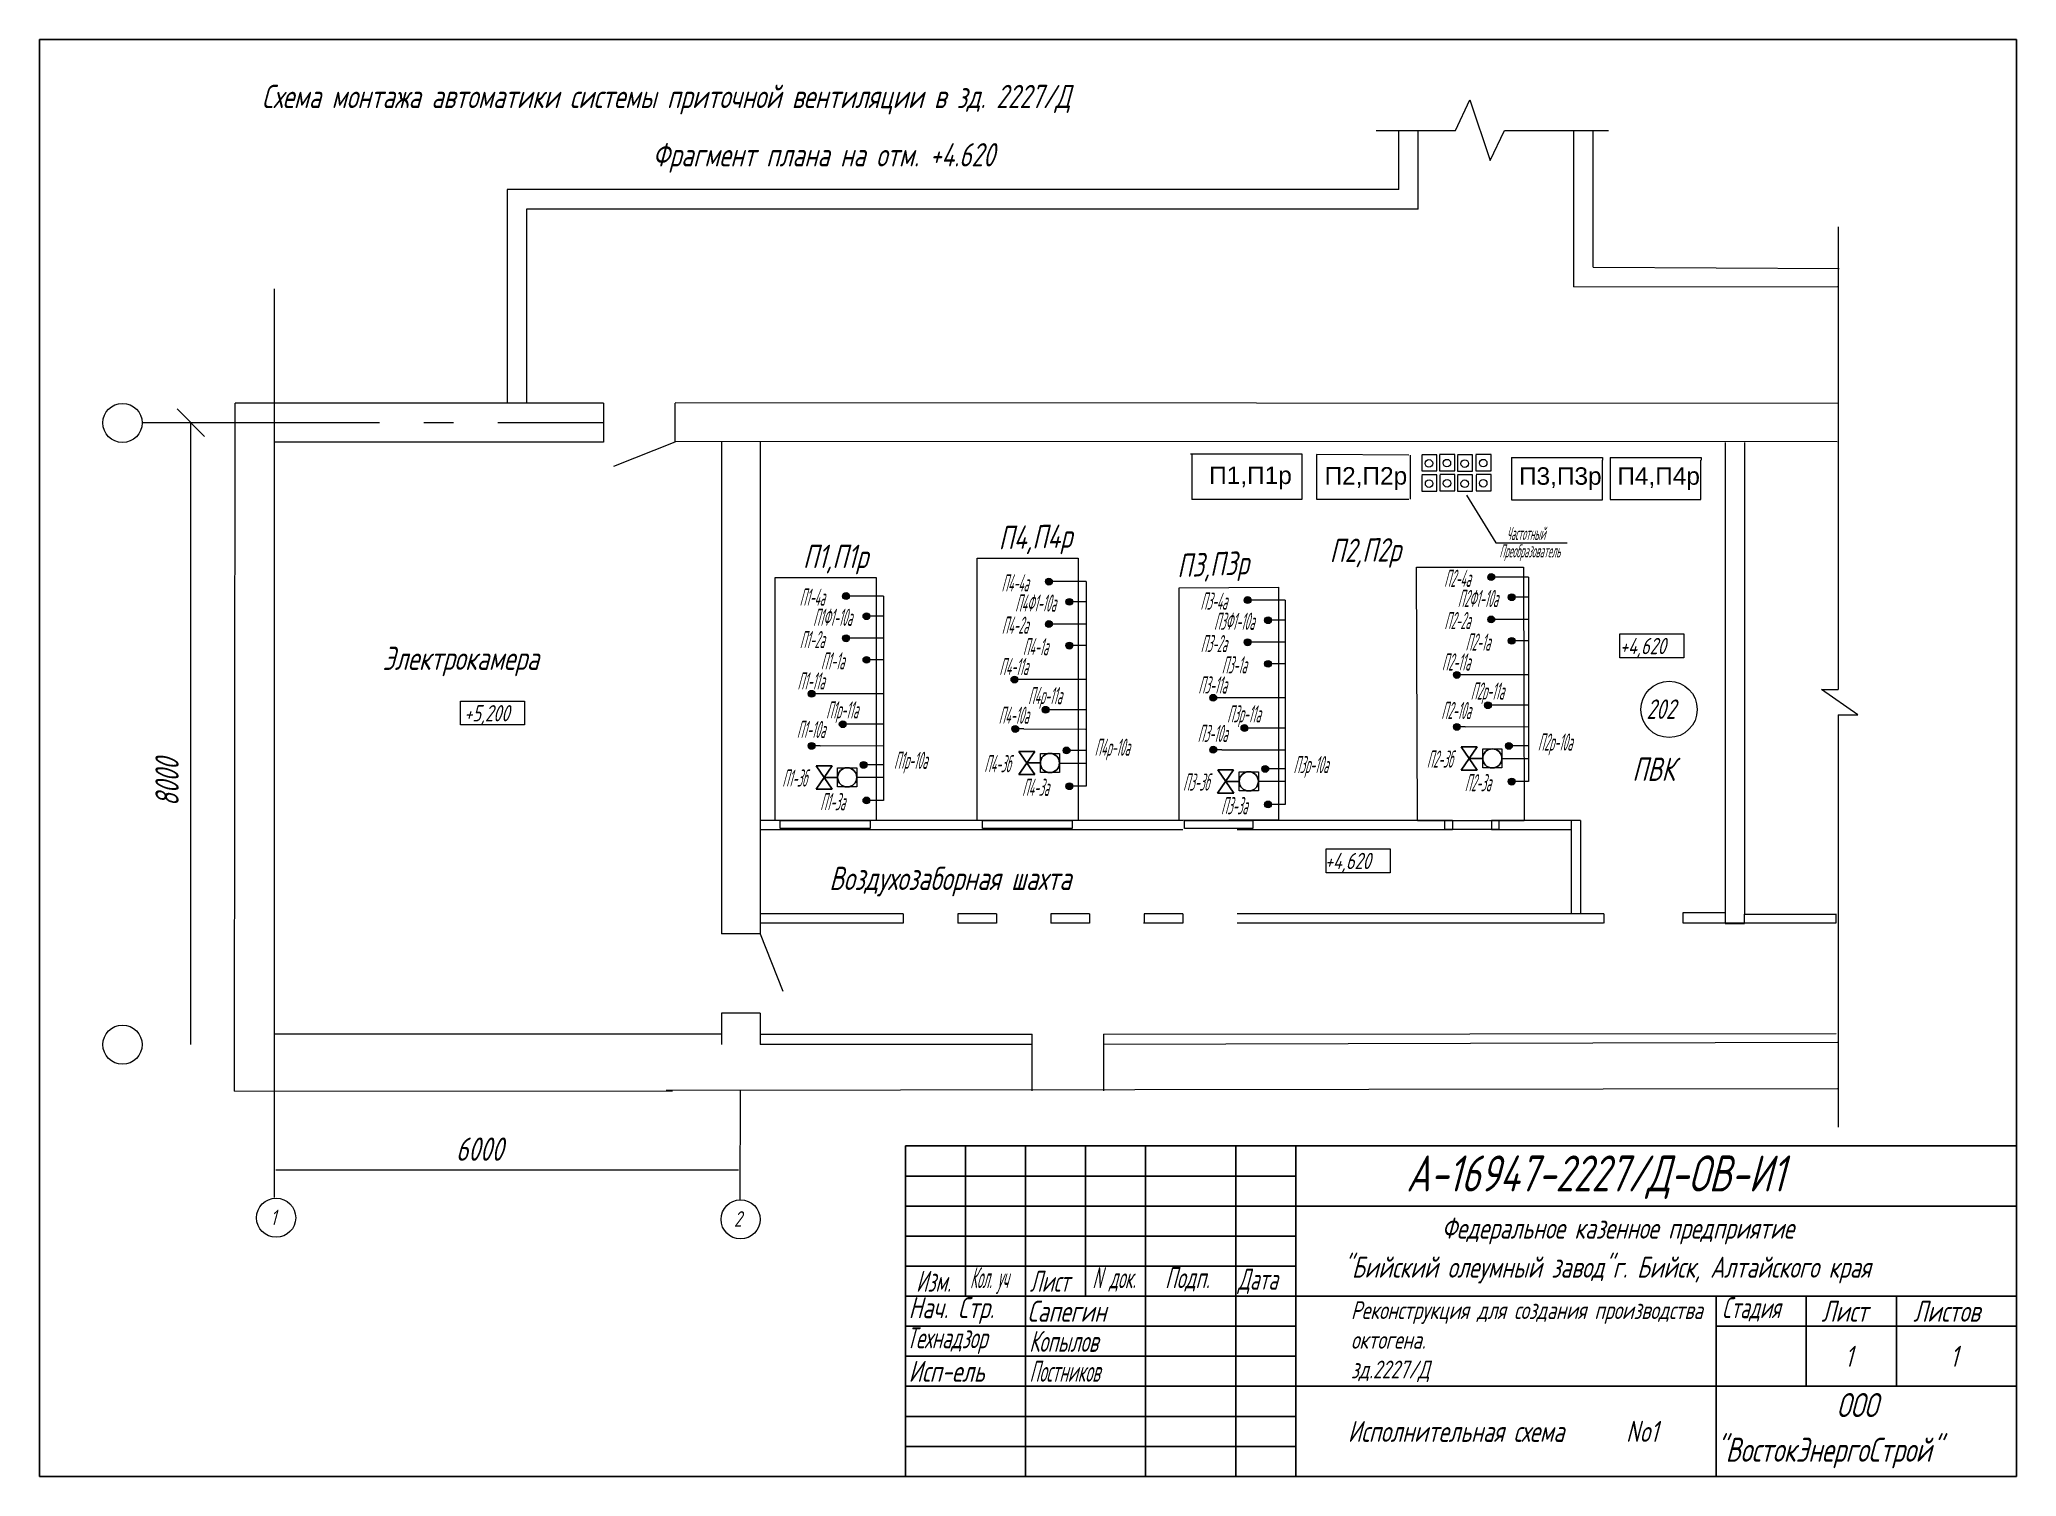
# Model space of a CAD drawing. Header units: millimetres. Extents: x 11886 to 13219, y -11015 to -10046.
import ezdxf
from ezdxf.enums import TextEntityAlignment as Align

# ---------------------------------------------------------------- set-up
doc = ezdxf.new("R2010")
doc.units = ezdxf.units.MM
doc.linetypes.add('gost6', pattern=[12, 8, -1.5, 1, -1.5])
for name, color, linetype in [('3.8. Вакуум Р', 83, 'Continuous'), ('орудован', 7, 'Continuous'), ('Размеры', 5, 'Continuous')]:
    doc.layers.add(name, color=color, linetype=linetype)
for name, color, linetype, lineweight in [('Арматура', 1, 'Continuous', 25), ('ИИ_ОФОРМЛЕНИЕ_025', 7, 'Continuous', 25), ('Осевая', 4, 'gost6', 25), ('Первичник', 210, 'Continuous', 25), ('подписи ОВ', 7, 'Continuous', 40), ('Размерная', 4, 'Continuous', 25), ('Рамка толстая', 7, 'Continuous', 60), ('Строительный', 251, 'Continuous', 13), ('Текст_КИП', 2, 'Continuous', 25), ('ТОНКИЕ', 150, 'Continuous', 13), ('тонкий', 204, 'Continuous', 30), ('Щиты пульты (Вновь)', 5, 'Continuous', 50), ('Эл.кабель', 2, 'Continuous', 50)]:
    doc.layers.add(name, color=color, linetype=linetype, lineweight=lineweight)
doc.layers.add('теплоснабжение', color=7, linetype='Continuous', lineweight=40, true_color=0xfb0404)
doc.styles.add('Simplex', font='simplex.shx', dxfattribs={"width": 0.7, "oblique": 15})
doc.styles.get("Standard").update_dxf_attribs({"font": 'arial.ttf'})

# ---------------------------------------------------------------- blocks, each defined once
blk = doc.blocks.new('A$C1EE30751')
at = {"layer": 'Арматура', "linetype": 'ByBlock'}
for p, q in [((4.84, -1.65), (0, 1.68)), ((0, 1.68), (0, -1.68)), ((0, -1.68), (4.84, 1.66)), ((2.43, 2.83), (2.43, 0)), ((4.84, 1.66), (4.84, -1.65))]:
    blk.add_line(p, q, dxfattribs=at)
blk.add_circle((2.43, 4.83), 2, dxfattribs=at)

msp = doc.modelspace()

# ---------------------------------------------------------------- hatches: boundary and pattern name
at = {"layer": 'Первичник', "lineweight": 20}
h = msp.add_hatch(color=256, dxfattribs=at)
edge = h.paths.add_edge_path()
edge.add_arc((12566.9, -10411.4), 2.31, 0, 360)
h = msp.add_hatch(color=256, dxfattribs=at)
edge = h.paths.add_edge_path()
edge.add_arc((12865.2, -10408.3), 2.31, 0, 360)
h = msp.add_hatch(color=256, dxfattribs=at)
edge = h.paths.add_edge_path()
edge.add_arc((12430.1, -10421.1), 2.31, 0, 360)
h = msp.add_hatch(color=256, dxfattribs=at)
edge = h.paths.add_edge_path()
edge.add_arc((12580.7, -10425), 2.31, 0, 360)
h = msp.add_hatch(color=256, dxfattribs=at)
edge = h.paths.add_edge_path()
edge.add_arc((12700.9, -10423.8), 2.31, 0, 360)
h = msp.add_hatch(color=256, dxfattribs=at)
edge = h.paths.add_edge_path()
edge.add_arc((12879, -10421.9), 2.31, 0, 360)
h = msp.add_hatch(color=256, dxfattribs=at)
edge = h.paths.add_edge_path()
edge.add_arc((12443.9, -10434.7), 2.31, 0, 360)
h = msp.add_hatch(color=256, dxfattribs=at)
edge = h.paths.add_edge_path()
edge.add_arc((12566.9, -10440), 2.31, 0, 360)
h = msp.add_hatch(color=256, dxfattribs=at)
edge = h.paths.add_edge_path()
edge.add_arc((12714.7, -10437.4), 2.31, 0, 360)
h = msp.add_hatch(color=256, dxfattribs=at)
edge = h.paths.add_edge_path()
edge.add_arc((12865.2, -10436.9), 2.31, 0, 360)
h = msp.add_hatch(color=256, dxfattribs=at)
edge = h.paths.add_edge_path()
edge.add_arc((12430.1, -10449.6), 2.31, 0, 360)
h = msp.add_hatch(color=256, dxfattribs=at)
edge = h.paths.add_edge_path()
edge.add_arc((12700.9, -10452.3), 2.31, 0, 360)
h = msp.add_hatch(color=256, dxfattribs=at)
edge = h.paths.add_edge_path()
edge.add_arc((12879, -10451.3), 2.31, 0, 360)
h = msp.add_hatch(color=256, dxfattribs=at)
edge = h.paths.add_edge_path()
edge.add_arc((12443.9, -10464.1), 2.31, 0, 360)
h = msp.add_hatch(color=256, dxfattribs=at)
edge = h.paths.add_edge_path()
edge.add_arc((12580.7, -10454.5), 2.31, 0, 360)
h = msp.add_hatch(color=256, dxfattribs=at)
edge = h.paths.add_edge_path()
edge.add_arc((12714.7, -10466.8), 2.31, 0, 360)
h = msp.add_hatch(color=256, dxfattribs=at)
edge = h.paths.add_edge_path()
edge.add_arc((12543.7, -10477.4), 2.31, 0, 360)
h = msp.add_hatch(color=256, dxfattribs=at)
edge = h.paths.add_edge_path()
edge.add_arc((12842, -10474.3), 2.31, 0, 360)
h = msp.add_hatch(color=256, dxfattribs=at)
edge = h.paths.add_edge_path()
edge.add_arc((12406.9, -10487), 2.31, 0, 360)
h = msp.add_hatch(color=256, dxfattribs=at)
edge = h.paths.add_edge_path()
edge.add_arc((12677.7, -10489.7), 2.31, 0, 360)
h = msp.add_hatch(color=256, dxfattribs=at)
edge = h.paths.add_edge_path()
edge.add_arc((12564.7, -10497.8), 2.31, 0, 360)
h = msp.add_hatch(color=256, dxfattribs=at)
edge = h.paths.add_edge_path()
edge.add_arc((12863, -10494.7), 2.31, 0, 360)
h = msp.add_hatch(color=256, dxfattribs=at)
edge = h.paths.add_edge_path()
edge.add_arc((12427.9, -10507.5), 2.31, 0, 360)
h = msp.add_hatch(color=256, dxfattribs=at)
edge = h.paths.add_edge_path()
edge.add_arc((12544.2, -10510.7), 2.31, 0, 360)
h = msp.add_hatch(color=256, dxfattribs=at)
edge = h.paths.add_edge_path()
edge.add_arc((12698.8, -10510.1), 2.31, 0, 360)
h = msp.add_hatch(color=256, dxfattribs=at)
edge = h.paths.add_edge_path()
edge.add_arc((12842, -10509.3), 2.31, 0, 360)
h = msp.add_hatch(color=256, dxfattribs=at)
edge = h.paths.add_edge_path()
edge.add_arc((12406.9, -10522.1), 2.31, 0, 360)
h = msp.add_hatch(color=256, dxfattribs=at)
edge = h.paths.add_edge_path()
edge.add_arc((12578.8, -10525.2), 2.31, 0, 360)
h = msp.add_hatch(color=256, dxfattribs=at)
edge = h.paths.add_edge_path()
edge.add_arc((12677.7, -10524.7), 2.31, 0, 360)
h = msp.add_hatch(color=256, dxfattribs=at)
edge = h.paths.add_edge_path()
edge.add_arc((12877.1, -10522.1), 2.31, 0, 360)
h = msp.add_hatch(color=256, dxfattribs=at)
edge = h.paths.add_edge_path()
edge.add_arc((12442, -10534.9), 2.31, 0, 360)
h = msp.add_hatch(color=256, dxfattribs=at)
edge = h.paths.add_edge_path()
edge.add_arc((12712.8, -10537.6), 2.31, 0, 360)
h = msp.add_hatch(color=256, dxfattribs=at)
edge = h.paths.add_edge_path()
edge.add_arc((12879, -10546.2), 2.31, 0, 360)
h = msp.add_hatch(color=256, dxfattribs=at)
edge = h.paths.add_edge_path()
edge.add_arc((12443.9, -10558.9), 2.31, 0, 360)
h = msp.add_hatch(color=256, dxfattribs=at)
edge = h.paths.add_edge_path()
edge.add_arc((12580.7, -10549.3), 2.31, 0, 360)
h = msp.add_hatch(color=256, dxfattribs=at)
edge = h.paths.add_edge_path()
edge.add_arc((12714.7, -10561.6), 2.31, 0, 360)

# ---------------------------------------------------------------- linework, layer by layer
at = {"color": 18, "lineweight": -2, "true_color": 0x000000}
for p, q in [((12470.1, -10791.8), (13219.4, -10791.8)), ((12470.1, -10791.8), (12470.1, -11014.6)), ((12510.6, -10791.8), (12510.6, -10893.1)), ((12551.1, -10791.8), (12551.1, -11014.6)), ((12591.6, -10791.8), (12591.6, -10893.1)), ((12632.1, -10791.8), (12632.1, -11014.6)), ((12692.9, -10791.8), (12692.9, -11014.6)), ((12733.4, -10791.8), (12733.4, -11014.6)), ((12470.1, -10812.1), (12733.4, -10812.1)), ((12470.1, -10832.3), (12733.4, -10832.3)), ((12733.4, -10832.3), (13219.4, -10832.3)), ((13219.4, -10829), (13219.4, -11014.6)), ((12470.1, -10852.6), (12733.4, -10852.6)), ((12470.1, -10872.8), (12733.4, -10872.8)), ((12470.1, -10893.1), (13219.4, -10893.1)), ((13016.9, -10893.1), (13016.9, -11014.6)), ((13077.6, -10893.1), (13077.6, -10953.8)), ((13138.4, -10893.1), (13138.4, -10953.8)), ((12470.1, -10913.3), (12733.4, -10913.3)), ((13016.9, -10913.3), (13219.4, -10913.3)), ((12470.1, -10933.6), (12733.4, -10933.6)), ((12470.1, -10953.8), (12733.4, -10953.8)), ((12733.4, -10953.8), (13219.4, -10953.8)), ((12470.1, -10974.1), (12733.4, -10974.1)), ((12470.1, -10994.3), (12733.4, -10994.3)), ((12595, -11014.6), (13219.4, -11014.6))]:
    msp.add_line(p, q, dxfattribs=at)
at = {"lineweight": 20}
for points in [[(12574.1, -10540.1), (12561.2, -10540.1), (12561.2, -10527.2), (12574.1, -10527.2)], [(12872.4, -10537), (12859.5, -10537), (12859.5, -10524.1), (12872.4, -10524.1)], [(12437.3, -10549.8), (12424.4, -10549.8), (12424.4, -10536.9), (12437.3, -10536.9)], [(12708.2, -10552.5), (12695.2, -10552.5), (12695.2, -10539.6), (12708.2, -10539.6)]]:
    msp.add_lwpolyline(points, close=True, dxfattribs=at)
at = {"layer": '3.8. Вакуум Р', "lineweight": 20}
for p, q in [((12952, -10446.6), (12995.1, -10446.6)), ((12952, -10462.8), (12952, -10446.6)), ((12995.1, -10446.6), (12995.1, -10462.8)), ((12995.1, -10462.8), (12952, -10462.8)), ((12170.2, -10491.9), (12213.3, -10491.9)), ((12170.2, -10508), (12170.2, -10491.9)), ((12213.3, -10491.9), (12213.3, -10508)), ((12213.3, -10508), (12170.2, -10508)), ((12753.8, -10591.4), (12797, -10591.4)), ((12753.8, -10607.6), (12753.8, -10591.4)), ((12797, -10591.4), (12797, -10607.6)), ((12797, -10607.6), (12753.8, -10607.6))]:
    msp.add_line(p, q, dxfattribs=at)
for centre in [(11942.2, -10304.4), (11942.2, -10723.5), (12045.8, -10840.2), (12359, -10841.3)]:
    msp.add_circle(centre, 13.2, dxfattribs=at)
at = {"layer": 'Осевая', "lineweight": 20, "ltscale": 20}
for p, q in [((12044.4, -10214), (12044.5, -10826.6)), ((11955.4, -10304.2), (12266.5, -10304.2)), ((12358.7, -10754.1), (12358.4, -10828.3))]:
    msp.add_line(p, q, dxfattribs=at)
at = {"layer": 'Первичник', "lineweight": 20}
for centre in [(12566.9, -10411.4), (12865.2, -10408.3), (12430.1, -10421.1), (12580.7, -10425), (12700.9, -10423.8), (12879, -10421.9), (12443.9, -10434.7), (12566.9, -10440), (12714.7, -10437.4), (12865.2, -10436.9), (12430.1, -10449.6), (12700.9, -10452.3), (12879, -10451.3), (12443.9, -10464.1), (12580.7, -10454.5), (12714.7, -10466.8), (12543.7, -10477.4), (12842, -10474.3), (12406.9, -10487), (12677.7, -10489.7), (12564.7, -10497.8), (12863, -10494.7), (12427.9, -10507.5), (12544.2, -10510.7), (12698.8, -10510.1), (12842, -10509.3), (12406.9, -10522.1), (12578.8, -10525.2), (12677.7, -10524.7), (12877.1, -10522.1), (12442, -10534.9), (12712.8, -10537.6), (12879, -10546.2), (12443.9, -10558.9), (12580.7, -10549.3), (12714.7, -10561.6)]:
    msp.add_circle(centre, 2.31, dxfattribs=at)
at = {"layer": 'Размерная', "lineweight": 20}
for p, q in [((11979.1, -10295), (11997.6, -10313.5)), ((11988.3, -10723.3), (11988.3, -10304.2)), ((12045.6, -10808), (12357.6, -10808))]:
    msp.add_line(p, q, dxfattribs=at)
at = {"layer": 'Размеры', "color": 9, "lineweight": 20, "true_color": 0xc7c8ca}
for p, q in [((12841.1, -10107.2), (12850.8, -10086.6)), ((12850.8, -10086.6), (12864.5, -10127.4)), ((12787.7, -10107.2), (12841.1, -10107.2)), ((12864.5, -10127.4), (12874.2, -10107.2)), ((12874.2, -10107.2), (12944.2, -10107.2))]:
    msp.add_line(p, q, dxfattribs=at)
at = {"layer": 'Рамка толстая', "color": 18, "lineweight": -2, "true_color": 0x000000}
for p, q in [((11886.3, -11014.6), (11886.3, -10046)), ((11886.3, -10046), (13219.4, -10046)), ((13219.4, -10046), (13219.4, -11014.6)), ((11886.3, -11014.6), (13219.4, -11014.6))]:
    msp.add_line(p, q, dxfattribs=at)
at = {"layer": 'Строительный', "lineweight": 20, "ltscale": 100}
for p, q in [((13099.1, -10172.3), (13099.1, -10484)), ((13112.4, -10501.1), (13088, -10484)), ((13088, -10484), (13099.1, -10484)), ((13099.1, -10501.1), (13099.1, -10779.1)), ((13099.1, -10501.1), (13112.4, -10501.1))]:
    msp.add_line(p, q, dxfattribs=at)
at = {"layer": 'теплоснабжение', "color": 251, "lineweight": 20, "true_color": 0x636466}
for points in [[(12518.5, -10395.6), (12586.6, -10395.6), (12586.6, -10572.4), (12518.5, -10572.4)], [(12382.3, -10408.7), (12450.4, -10408.7), (12450.4, -10572.4), (12382.3, -10572.4)], [(12886.9, -10401.7), (12887.5, -10572.7), (12815.5, -10572.7), (12814.8, -10401.7)], [(12654.8, -10415.6), (12721.8, -10415.2), (12721.8, -10572), (12654.8, -10572.4)], [(12385.8, -10572.4), (12446.3, -10572.4), (12446.3, -10577.7), (12385.8, -10577.7)], [(12522.1, -10572.4), (12582.6, -10572.4), (12582.6, -10577.7), (12522.1, -10577.7)], [(12658.3, -10572.4), (12704.5, -10572.4), (12704.5, -10577.7), (12658.3, -10577.7)], [(12833.8, -10572.4), (12870.4, -10572.4), (12870.4, -10578.5), (12833.8, -10578.5)]]:
    msp.add_lwpolyline(points, close=True, dxfattribs=at)
at = {"layer": 'теплоснабжение', "lineweight": 20}
msp.add_lwpolyline([(12382.3, -10408.7), (12450.4, -10408.7), (12450.4, -10572.4), (12382.3, -10572.4)], close=True, dxfattribs=at)
at = {"layer": 'ТОНКИЕ', "lineweight": 20}
msp.add_circle((12985.1, -10497.5), 19, dxfattribs=at)
at = {"layer": 'тонкий', "color": 9, "lineweight": 20, "true_color": 0xc7c8ca}
for p, q in [((12802.9, -10147.1), (12802.9, -10107.2)), ((12816, -10160.2), (12816, -10107.2)), ((12920.8, -10212.6), (12920.8, -10107.2)), ((12933.9, -10199.5), (12933.9, -10107.2)), ((12201.5, -10147.1), (12201.5, -10291.1)), ((12802.9, -10147.1), (12201.5, -10147.1)), ((12214.6, -10160.2), (12214.6, -10291.1)), ((12816, -10160.2), (12214.6, -10160.2)), ((12933.9, -10199.5), (13099.9, -10200.2)), ((12920.8, -10212.6), (13098.8, -10212.4)), ((12017.8, -10754.9), (12018.2, -10291.1)), ((12266.5, -10291.1), (12018.2, -10291.1)), ((12266.5, -10291.1), (12266.5, -10317.3)), ((12314.7, -10291.1), (12314.7, -10317.3)), ((13099, -10291.2), (12314.8, -10290.8)), ((12044.4, -10317.3), (12044.4, -10723.3)), ((12266.5, -10317.3), (12044.4, -10317.3)), ((12314.7, -10317.3), (12273.3, -10333.7)), ((13098.5, -10317.1), (12314.4, -10317)), ((12346.1, -10317.3), (12346.1, -10648.9)), ((12372.3, -10317.3), (12372.3, -10648.9)), ((13022.9, -10317.5), (13022.9, -10635.5)), ((13036, -10317.5), (13036, -10635.5)), ((12657.3, -10578.7), (12372.3, -10578.7)), ((12657.3, -10572.4), (12372.6, -10572.4)), ((12839, -10572.4), (12693.9, -10572.4)), ((12839, -10578.7), (12693.9, -10578.7)), ((12839, -10572.4), (12839, -10578.7)), ((12925.5, -10572.4), (12865.4, -10572.4)), ((12865.4, -10572.4), (12865.4, -10578.7)), ((12919.2, -10578.7), (12865.4, -10578.7)), ((12919.2, -10572.4), (12919.2, -10635.3)), ((12925.5, -10572.4), (12925.5, -10635.3)), ((12468.7, -10635.3), (12372.3, -10635.3)), ((12468.7, -10635.3), (12468.7, -10641.6)), ((12531.6, -10635.3), (12505.4, -10635.3)), ((12505.4, -10635.3), (12505.4, -10641.6)), ((12531.6, -10635.3), (12531.6, -10641.6)), ((12594.4, -10635.3), (12568.2, -10635.3)), ((12568.2, -10635.3), (12568.2, -10641.6)), ((12594.4, -10635.3), (12594.4, -10641.6)), ((12657.3, -10635.3), (12631.1, -10635.3)), ((12631.1, -10635.3), (12631.1, -10641.6)), ((12657.3, -10635.3), (12657.3, -10641.6)), ((12941.1, -10635.3), (12693.9, -10635.3)), ((12941.1, -10635.3), (12941.1, -10641.6)), ((13097.5, -10635.3), (13097.5, -10641.6)), ((12372.3, -10648.9), (12346.1, -10648.9)), ((12468.7, -10641.6), (12372.3, -10641.6)), ((12372.3, -10648.9), (12387.6, -10687.4)), ((12531.6, -10641.6), (12505.4, -10641.6)), ((12594.4, -10641.6), (12568.2, -10641.6)), ((12657.3, -10641.6), (12630.8, -10641.6)), ((12941, -10641.6), (12693.9, -10641.6)), ((12372.3, -10702.4), (12346.1, -10702.4)), ((12346.1, -10702.4), (12346.1, -10723.3)), ((12372.3, -10702.4), (12372.3, -10723.3)), ((12346.1, -10716.5), (12044.4, -10716.5)), ((12372.3, -10716.5), (12555.7, -10716.5)), ((12555.7, -10754.7), (12555.7, -10716.5)), ((12603.8, -10716.5), (13097.9, -10715.9)), ((12603.8, -10716.5), (12603.8, -10754.7)), ((12555.7, -10723.3), (12372.3, -10723.3)), ((13098.7, -10722.1), (12603.8, -10723.3)), ((12017.8, -10754.9), (12313.1, -10754.7)), ((12308.9, -10754.1), (13098.7, -10753.1))]:
    msp.add_line(p, q, dxfattribs=at)
at = {"layer": 'тонкий', "color": 152, "lineweight": 20, "true_color": 0x2776bb}
for p, q in [((12828.5, -10325.8), (12818.3, -10325.8)), ((12818.3, -10326.2), (12818.3, -10336.8)), ((12828.5, -10336.8), (12828.5, -10325.8)), ((12840.6, -10325.6), (12830.4, -10325.6)), ((12830.4, -10326), (12830.4, -10336.6)), ((12840.6, -10336.6), (12840.6, -10325.6)), ((12852.5, -10325.9), (12842.4, -10325.9)), ((12842.4, -10326.3), (12842.4, -10336.9)), ((12852.5, -10336.9), (12852.5, -10325.9)), ((12865.1, -10325.6), (12854.9, -10325.6)), ((12854.9, -10326), (12854.9, -10336.6)), ((12865.1, -10336.6), (12865.1, -10325.6)), ((12818.3, -10336.8), (12828.5, -10336.8)), ((12828.5, -10339.4), (12818.4, -10339.4)), ((12818.4, -10339.8), (12818.4, -10350.4)), ((12828.5, -10350.4), (12828.5, -10339.4)), ((12830.4, -10336.6), (12840.6, -10336.6)), ((12840.6, -10339.2), (12830.5, -10339.2)), ((12830.5, -10339.6), (12830.5, -10350.2)), ((12840.6, -10350.2), (12840.6, -10339.2)), ((12842.4, -10336.9), (12852.5, -10336.9)), ((12852.6, -10339.5), (12842.4, -10339.5)), ((12842.4, -10339.9), (12842.4, -10350.5)), ((12852.6, -10350.5), (12852.6, -10339.5)), ((12854.9, -10336.6), (12865.1, -10336.6)), ((12865.1, -10339.2), (12855, -10339.2)), ((12855, -10339.6), (12855, -10350.2)), ((12865.1, -10350.2), (12865.1, -10339.2)), ((12818.4, -10350.4), (12828.5, -10350.4)), ((12830.5, -10350.2), (12840.6, -10350.2)), ((12842.4, -10350.5), (12852.6, -10350.5)), ((12855, -10350.2), (12865.1, -10350.2))]:
    msp.add_line(p, q, dxfattribs=at)
at = {"layer": 'тонкий', "color": 252, "lineweight": 20, "true_color": 0x939598}
for p, q in [((12848.6, -10353), (12868.3, -10385.2)), ((12868.3, -10385.2), (12916.3, -10385.2))]:
    msp.add_line(p, q, dxfattribs=at)
at = {"layer": 'тонкий', "color": 7, "lineweight": 20, "true_color": 0xffffff}
for p, q in [((12994.7, -10641.6), (12994.7, -10634.5)), ((12994.7, -10634.5), (13022.9, -10634.5)), ((13022.9, -10635.5), (13022.9, -10641.8)), ((13036, -10641.8), (13036, -10635.5)), ((13036, -10635.5), (13097.5, -10635.5)), ((13097.5, -10635.5), (13097.5, -10641.6)), ((13097.5, -10641.6), (12994.7, -10641.6)), ((13022.9, -10641.8), (13036, -10641.8))]:
    msp.add_line(p, q, dxfattribs=at)
at = {"layer": 'тонкий', "lineweight": 20}
msp.add_line((12346.1, -10706), (12346.1, -10723.3), dxfattribs=at)
at = {"layer": 'тонкий', "color": 152, "lineweight": 20, "true_color": 0x2776bb}
for centre in [(12823.2, -10331.7), (12835.3, -10331.5), (12847.3, -10331.8), (12859.8, -10331.5), (12823.3, -10345.3), (12835.4, -10345.1), (12847.3, -10345.4), (12859.8, -10345.1)]:
    msp.add_circle(centre, 2.54, dxfattribs=at)
at = {"layer": 'Щиты пульты (Вновь)', "lineweight": 20}
for p, q in [((12662.5, -10325.2), (12737.5, -10325.2)), ((12663.3, -10325.2), (12663.3, -10356.1)), ((12737.5, -10325.2), (12737.5, -10356.1)), ((12747.4, -10325.7), (12747.4, -10355.8)), ((12809.7, -10326.2), (12747.4, -10325.7)), ((12810.7, -10355.8), (12810.7, -10326.2)), ((12878.9, -10327.6), (12878.9, -10356.2)), ((12878.9, -10327.6), (12940.3, -10327.6)), ((12940.2, -10356.2), (12940.2, -10329.6)), ((12940.3, -10327.6), (12940.3, -10329.6)), ((12945.3, -10327.6), (12945.3, -10356.1)), ((12945.3, -10327.6), (13006.7, -10327.6)), ((13006.6, -10356.1), (13006.6, -10329.6)), ((13006.7, -10327.6), (13006.7, -10329.6)), ((12737.5, -10356.1), (12663.3, -10356.1)), ((12747.4, -10355.8), (12809.7, -10355.8)), ((12878.9, -10356.2), (12940.2, -10356.2)), ((12945.3, -10356.1), (13006.6, -10356.1))]:
    msp.add_line(p, q, dxfattribs=at)
at = {"layer": 'Эл.кабель', "lineweight": 20}
for p, q in [((12592.1, -10411.4), (12566.9, -10411.4)), ((12592.1, -10411.4), (12592.1, -10549.3)), ((12890.4, -10408.3), (12865.2, -10408.3)), ((12890.4, -10408.3), (12890.4, -10546.2)), ((12455.3, -10421.1), (12430.1, -10421.1)), ((12455.3, -10421.1), (12455.3, -10558.9)), ((12726.2, -10423.8), (12700.9, -10423.8)), ((12726.2, -10423.8), (12726.2, -10561.6)), ((12890.4, -10421.9), (12879, -10421.9)), ((12455.3, -10434.7), (12443.9, -10434.7)), ((12592.1, -10425), (12580.7, -10425)), ((12726.2, -10437.4), (12714.7, -10437.4)), ((12890.4, -10436.9), (12865.2, -10436.9)), ((12455.3, -10449.6), (12430.1, -10449.6)), ((12592.1, -10440), (12566.9, -10440)), ((12890.4, -10451.3), (12879, -10451.3)), ((12455.3, -10464.1), (12443.9, -10464.1)), ((12592.1, -10454.5), (12580.7, -10454.5)), ((12726.2, -10452.3), (12700.9, -10452.3)), ((12592.1, -10477.4), (12543.7, -10477.4)), ((12726.2, -10466.8), (12714.7, -10466.8)), ((12890.4, -10474.3), (12842, -10474.3)), ((12455.3, -10487), (12406.9, -10487)), ((12726.2, -10489.7), (12677.7, -10489.7)), ((12592.1, -10497.8), (12564.7, -10497.8)), ((12890.4, -10494.7), (12863, -10494.7)), ((12455.3, -10507.5), (12427.9, -10507.5)), ((12549.9, -10510.7), (12544.2, -10510.7)), ((12549.9, -10510.7), (12591.5, -10510.9)), ((12726.2, -10510.1), (12698.8, -10510.1)), ((12847.7, -10509.3), (12842, -10509.3)), ((12847.7, -10509.3), (12890.5, -10509.1)), ((12412.6, -10522.1), (12406.9, -10522.1)), ((12412.6, -10522.1), (12455.3, -10521.8)), ((12592.1, -10525.2), (12578.8, -10525.2)), ((12683.5, -10524.7), (12677.7, -10524.7)), ((12683.5, -10524.7), (12726, -10524.8)), ((12872.4, -10530.6), (12890.4, -10530.6)), ((12890.4, -10522.1), (12877.1, -10522.1)), ((12437.3, -10543.3), (12455.3, -10543.3)), ((12455.3, -10534.9), (12442, -10534.9)), ((12574.1, -10533.7), (12592.1, -10533.7)), ((12726.2, -10537.6), (12712.8, -10537.6)), ((12592.1, -10549.3), (12580.7, -10549.3)), ((12708.2, -10546), (12726.2, -10546)), ((12890.4, -10546.2), (12879, -10546.2)), ((12455.3, -10558.9), (12443.9, -10558.9)), ((12726.2, -10561.6), (12714.7, -10561.6))]:
    msp.add_line(p, q, dxfattribs=at)

# ---------------------------------------------------------------- block references
at = {"lineweight": 20, "xscale": -3.231378042631759, "yscale": 3.231378042631759, "zscale": 3.231378042631759, "rotation": 270}
for p in [(12552, -10541.5), (12850.3, -10538.4), (12415.3, -10551.2), (12686.1, -10553.9)]:
    msp.add_blockref('A$C1EE30751', p, dxfattribs=at)

# ---------------------------------------------------------------- texts
at = {"color": 18, "lineweight": -2, "true_color": 0x000000, "style": 'Simplex', "oblique": 15}
for s, height, width, p in [('А-16947-2227/Д-ОВ-И1', 24.3, 0.7, (12807.9, -10822.5)), ('Федеральное казенное предприятие', 14.175, 0.7, (12831.7, -10854.3)), ('"Бийский олеумный завод"г. Бийск, Алтайского края', 14.175, 0.7, (12765.3, -10880.6)), ('Изм.', 14.18, 0.6, (12477.3, -10890.1)), ('Кол. уч', 14.18, 0.4, (12513.7, -10887.7)), ('Лист', 14.18, 0.6, (12554, -10890.1)), ('N', 14.2, 0.5, (12596.2, -10887.7)), ('док.', 14.18, 0.5, (12607.5, -10887.7)), ('Подп.', 14.18, 0.6, (12645.2, -10887.7)), ('Дата', 14.18, 0.6, (12694.4, -10888.7)), ('Нач. Стр.', 14.18, 0.7, (12472.3, -10907.9)), ('Сапегин', 14.18, 0.7, (12552.4, -10910.3)), ('Стадия', 14.18, 0.6, (13020.8, -10907.9)), ('Лист', 14.18, 0.7, (13087.9, -10910.3)), ('Листов', 14.18, 0.7, (13149.8, -10910.3)), ('Технадзор', 14.18, 0.6, (12470.9, -10928.2)), ('Копылов', 14.18, 0.6, (12553.6, -10930.6)), ('1', 14.2, 0.7, (13103.7, -10940.7)), ('1', 14.2, 0.7, (13174.6, -10940.7)), ('Исп-ель', 14.18, 0.7, (12472.3, -10950.8)), ('Постников', 14.18, 0.5, (12553.8, -10950.8)), ('ООО', 16.2, 0.7, (13098.1, -10974.6)), ('Исполнительная схема ', 14.175, 0.7, (12768.5, -10991.3)), ('No1', 14.18, 0.7, (12956.1, -10991.3)), ('"ВостокЭнергоСтрой"', 16.2, 0.7, (13016.5, -11004.7))]:
    msp.add_text(s, height=height, dxfattribs=dict(at, width=width)).set_placement(p)
at = {"layer": 'ИИ_ОФОРМЛЕНИЕ_025', "lineweight": -2, "insert": (12770.6, -10896.5), "char_height": 12, "attachment_point": 1}
msp.add_mtext_dynamic_manual_height_columns('{\\Fsimplex|c204;\\Q15;\\W0.7;\\C2;Реконструкция для создания производства октогена. \\Pзд.2227\\Fsimplex|c0;/\\Fsimplex|c204;Д}', width=276.259, gutter_width=12.5, heights=[0], dxfattribs=at)
at = {"layer": 'орудован', "linetype": 'Continuous', "lineweight": 20, "style": 'Simplex', "oblique": 15, "width": 0.7}
for s, height, p in [('Схема монтажа автоматики системы приточной вентиляции в зд. 2227/Д', 15.715, (12036.1, -10092.2)), (' Фрагмент плана на отм. +4.620', 15.715, (12292.3, -10131.5)), ('+4,620', 11, (12951.9, -10460.3)), ('Электрокамера', 15.715, (12117.6, -10470.9)), ('+5,200', 11, (12172.6, -10505.6)), ('ПВК', 15.71, (12960.3, -10545.7)), ('+4,620', 11, (12752.9, -10605.2)), ('Воздухозаборная шахта', 15.715, (12418.8, -10619.3))]:
    msp.add_text(s, height=height, dxfattribs=at).set_placement(p)
for s, p in [('1', (12043.9, -10840)), ('2', (12357.1, -10841))]:
    msp.add_text(s, height=10.5, dxfattribs=at).set_placement(p, align=Align.MIDDLE_CENTER)
at = {"layer": 'подписи ОВ', "color": 7, "lineweight": 20, "ltscale": 0.8, "char_height": 15.71, "width": 186.061, "style": 'Simplex'}
for s, insert, attachment_point, rotation in [('П4,П4р', (12582.6, -10392.7), 9, 1.4336), ('П2,П2р', (12756.3, -10402.6), 7, 0.7803), ('П3,П3р', (12653.7, -10412.8), 7, 2.5077)]:
    msp.add_mtext(s, dxfattribs=dict(at, insert=insert, attachment_point=attachment_point, rotation=rotation))
at = {"layer": 'подписи ОВ', "color": 7, "lineweight": 20, "ltscale": 0.8, "insert": (12444.7, -10406.5), "char_height": 15.71, "width": 186.061, "attachment_point": 9, "style": 'Simplex'}
msp.add_mtext('П1,П1р', dxfattribs=at)
at = {"layer": 'Размерная', "lineweight": 20, "style": 'Simplex', "oblique": 15, "width": 0.7}
msp.add_text('8000', height=15.71, rotation=90, dxfattribs=at).set_placement((11980.1, -10546.7), align=Align.CENTER)
msp.add_text('6000', height=15.71, dxfattribs=at).set_placement((12182.9, -10801.8), align=Align.CENTER)
at = {"layer": 'Текст_КИП', "lineweight": 20, "style": 'Simplex', "oblique": 15, "width": 0.4}
for s, height, p in [('Частотный', 8.88, (12888.6, -10383.3)), ('Преобразователь', 8.877, (12891.2, -10395.1)), ('П4-4а', 11.54, (12544, -10418)), ('П2-4а', 11.54, (12842.3, -10414.9)), ('П1-4а', 11.54, (12407.2, -10427.6)), ('П4Ф1-10а', 11.54, (12557.8, -10431.6)), ('П3-4а', 11.54, (12678, -10430.3)), ('П2Ф1-10а', 11.54, (12856.1, -10428.5)), ('П1Ф1-10а', 11.54, (12421, -10441.2)), ('П4-2а', 11.54, (12544, -10446.5)), ('П3Ф1-10а', 11.54, (12691.8, -10443.9)), ('П2-2а', 11.54, (12842.3, -10443.4)), ('П1-2а', 11.54, (12407.2, -10456.2)), ('П4-1а', 11.54, (12557.8, -10461)), ('П3-2а', 11.54, (12678, -10458.9)), ('П2-1а', 11.54, (12856.1, -10457.9)), ('П1-1а', 11.54, (12421, -10470.6)), ('П4-11а', 11.54, (12543.1, -10474.4)), ('П3-1а', 11.54, (12691.8, -10473.3)), ('П2-11а', 11.54, (12841.4, -10471.3)), ('П1-11а', 11.54, (12406.4, -10484.1)), ('П3-11а', 11.54, (12677.2, -10486.8)), ('П4р-11а', 11.54, (12564.2, -10494)), ('П2р-11а', 11.54, (12862.5, -10490.9)), ('П1р-11а', 11.54, (12427.4, -10503.6)), ('П4-10а', 11.54, (12543.1, -10507.2)), ('П3р-11а', 11.54, (12698.3, -10506.3)), ('П2-10а', 11.54, (12841.4, -10504)), ('П1-10а', 11.54, (12406.4, -10516.8)), ('П4р-10а', 11.54, (12609.5, -10528.8)), ('П3-10а', 11.54, (12677.2, -10519.5)), ('П2р-10а', 11.54, (12908.2, -10525.3)), ('П1р-10а', 11.54, (12473.6, -10537.6)), ('П3р-10а', 11.54, (12743.5, -10540.5)), ('П4-3а', 11.54, (12557.8, -10555.8)), ('П2-3а', 11.54, (12856.1, -10552.7)), ('П1-3а', 11.54, (12421, -10565.5)), ('П3-3а', 11.54, (12691.8, -10568.2))]:
    msp.add_text(s, height=height, dxfattribs=at).set_placement(p, align=Align.CENTER)
for s, p in [('П4-3б', (12532.1, -10534.1)), ('П2-3б', (12830.4, -10531)), ('П1-3б', (12395.3, -10543.8)), ('П3-3б', (12666.1, -10546.5))]:
    msp.add_text(s, height=11.54, dxfattribs=at).set_placement(p, align=Align.MIDDLE)
at = {"layer": 'ТОНКИЕ', "lineweight": 20, "style": 'Simplex', "oblique": 15, "width": 0.7}
msp.add_text('202', height=13.1, dxfattribs=at).set_placement((12969.8, -10503.9))
at = {"layer": 'Щиты пульты (Вновь)', "lineweight": 20, "char_height": 11.79, "attachment_point": 1}
for s, insert in [('П1,П1р', (12675, -10333.8)), ('П2,П2р', (12752.8, -10334.2)), ('П3,П3р', (12883.9, -10334.3)), ('П4,П4р', (12950.2, -10334.3))]:
    msp.add_mtext_dynamic_manual_height_columns(s, width=1.175, gutter_width=1, heights=[0], dxfattribs=dict(at, insert=insert))

doc.saveas('drawing.dxf')
